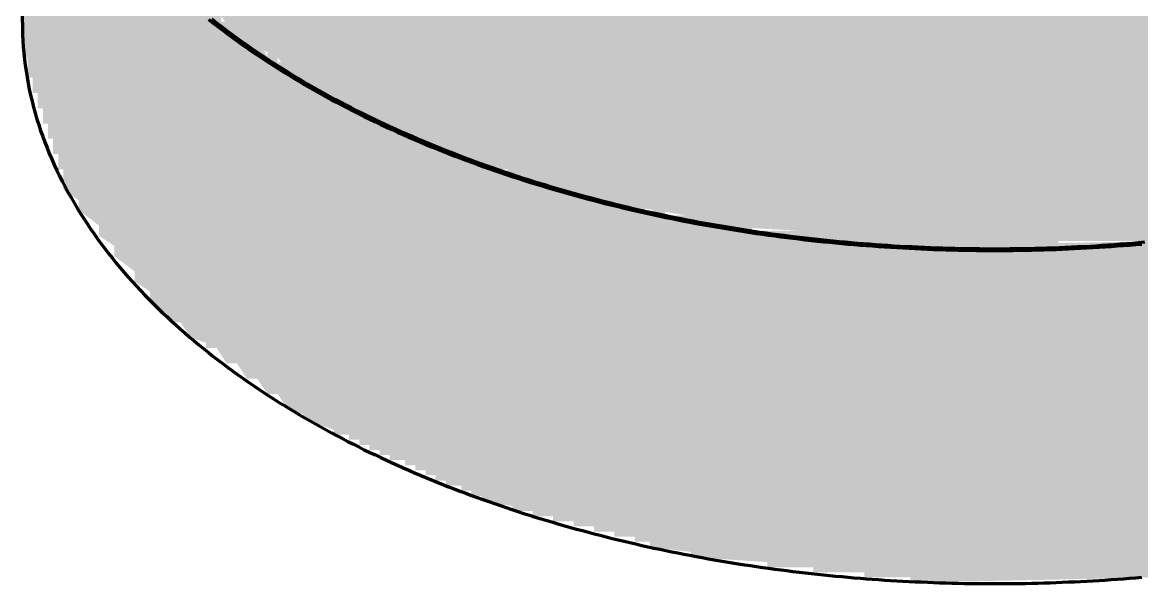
# Model space of a CAD drawing. Header units: millimetres. Extents: x 0 to 420, y 0 to 297.
# Drawn here: x 206.94 to 228.88, y 162 to 173 of the extents above; entities that cross this region are included whole.
import ezdxf

# ---------------------------------------------------------------- set-up
doc = ezdxf.new("R2010")
doc.units = ezdxf.units.MM
doc.layers.add('01-VISIBLE', color=7, linetype='CONTINUOUS', lineweight=70)
doc.layers.add('13-GRAFICA', color=30, linetype='CONTINUOUS', lineweight=18)

msp = doc.modelspace()

# ---------------------------------------------------------------- hatches: boundary and pattern name
at = {"layer": '13-GRAFICA', "true_color": 0xc4c8ce}
h = msp.add_hatch(color=7, dxfattribs=at)
h.dxf.hatch_style = 1
h.paths.add_polyline_path([(229.342, 184.217), (229.342, 184.317), (229.942, 184.317), (229.942, 184.417), (230.542, 184.417), (230.542, 184.517), (231.142, 184.517), (231.142, 184.617), (231.742, 184.617), (231.742, 184.717), (232.342, 184.717), (232.342, 184.817), (233.442, 184.917), (233.442, 185.017), (233.742, 185.017), (233.742, 185.117), (234.042, 185.117), (234.042, 185.217), (234.342, 185.217), (234.342, 185.317), (234.642, 185.317), (234.642, 185.417), (234.942, 185.417), (234.942, 185.517), (235.342, 185.517), (235.342, 185.617), (235.642, 185.617), (235.642, 185.717), (235.942, 185.717), (235.942, 185.817), (236.242, 185.817), (236.242, 185.917), (237.142, 186.117), (237.142, 186.217), (237.342, 186.217), (237.342, 186.317), (237.542, 186.317), (237.542, 186.417), (237.742, 186.417), (237.742, 186.517), (238.342, 186.717), (238.442, 186.917), (238.642, 186.917), (238.642, 187.017), (238.842, 187.017), (238.842, 187.117), (239.042, 187.117), (239.042, 187.217), (239.242, 187.217), (239.242, 187.317), (239.842, 187.517), (239.942, 187.717), (240.542, 187.917), (240.542, 188.017), (240.642, 188.017), (240.942, 188.417), (241.142, 188.417), (241.642, 189.017), (241.842, 189.017), (242.342, 189.617), (242.542, 189.617), (242.542, 189.717), (242.942, 190.017), (242.942, 212.917), (243.042, 212.917), (243.142, 213.217), (243.542, 213.517), (243.542, 213.717), (243.942, 214.017), (243.942, 214.217), (244.342, 214.517), (244.342, 214.717), (244.442, 214.717), (244.442, 214.917), (244.542, 214.917), (244.542, 215.217), (244.642, 215.217), (244.642, 215.517), (244.742, 215.517), (244.742, 215.817), (244.842, 215.817), (244.842, 216.117), (244.942, 216.117), (244.942, 177.017), (244.842, 177.017), (244.842, 178.517), (244.742, 178.517), (244.742, 177.617), (244.642, 177.617), (244.642, 177.317), (244.442, 177.217), (244.442, 177.017), (244.342, 177.017), (244.342, 176.817), (244.242, 176.817), (244.042, 176.217), (243.842, 176.117), (243.842, 175.917), (243.742, 175.917), (243.742, 175.717), (243.642, 175.717), (243.442, 175.117), (243.342, 175.117), (241.842, 173.517), (241.642, 173.517), (241.642, 173.417), (241.542, 173.417), (240.942, 172.717), (240.742, 172.717), (240.642, 172.517), (240.442, 172.517), (240.442, 172.417), (240.242, 172.417), (240.142, 172.217), (239.542, 172.017), (239.442, 171.817), (238.842, 171.617), (238.742, 171.417), (238.142, 171.217), (238.042, 171.017), (237.842, 171.017), (237.842, 170.917), (237.642, 170.917), (237.642, 170.817), (237.342, 170.817), (237.342, 170.717), (237.042, 170.717), (237.042, 170.617), (236.742, 170.617), (236.742, 170.517), (236.442, 170.517), (236.442, 170.417), (236.242, 170.417), (236.242, 170.317), (235.942, 170.317), (235.942, 170.217), (235.642, 170.217), (235.642, 170.117), (235.342, 170.117), (235.342, 170.017), (235.042, 170.017), (235.042, 169.917), (234.142, 169.717), (234.142, 169.617), (233.942, 169.617), (233.942, 169.517), (233.442, 169.517), (233.442, 169.417), (232.942, 169.417), (232.942, 169.317), (232.342, 169.317), (232.342, 169.217), (231.742, 169.217), (231.742, 169.117), (230.642, 169.017), (230.642, 168.917), (229.542, 168.817), (229.542, 168.717), (228.442, 168.717), (228.442, 176.617), (228.442, 183.217), (228.442, 184.2)])
h = msp.add_hatch(color=7, dxfattribs=at)
h.dxf.hatch_style = 1
h.paths.add_polyline_path([(216.842, 185.5), (216.842, 184.517), (216.842, 177.917), (216.842, 170.017), (216.442, 170.017), (216.442, 170.117), (216.142, 170.117), (216.142, 170.217), (216.142, 177.717), (216.142, 185.217), (216.142, 185.617)])
h = msp.add_hatch(color=7, dxfattribs=at)
h.dxf.hatch_style = 1
h.paths.add_polyline_path([(215.942, 170.217), (215.942, 170.317), (215.642, 170.317), (215.642, 170.417), (215.442, 170.417), (215.442, 170.517), (215.242, 170.517), (215.242, 170.617), (215.042, 170.617), (215.042, 170.717), (214.842, 170.717), (214.842, 170.817), (214.542, 170.817), (214.542, 170.917), (214.342, 170.917), (214.342, 171.017), (214.142, 171.017), (214.142, 171.117), (213.942, 171.117), (213.942, 171.217), (213.642, 171.217), (213.642, 171.317), (213.442, 171.317), (213.442, 171.417), (213.242, 171.417), (213.242, 171.517), (213.042, 171.517), (213.042, 171.617), (212.842, 171.617), (212.842, 171.717), (212.542, 171.717), (212.542, 171.817), (212.442, 171.817), (212.342, 172.017), (212.142, 172.017), (211.942, 172.317), (211.742, 172.317), (211.742, 172.417), (211.442, 172.517), (211.242, 172.817), (211.042, 172.817), (210.842, 173.117), (210.642, 173.117), (210.442, 173.417), (210.242, 173.417), (210.042, 173.717), (209.842, 173.717), (209.842, 173.817), (209.642, 173.95), (209.642, 181.417), (209.742, 181.417), (209.942, 181.117), (210.142, 181.117), (210.542, 180.617), (210.742, 180.617), (211.042, 180.217), (211.242, 180.217), (211.442, 179.917), (211.642, 179.917), (211.642, 179.817), (211.842, 179.817), (211.942, 179.617), (212.542, 179.417), (212.642, 179.217), (213.042, 179.117), (213.142, 178.917), (213.342, 178.917), (213.342, 178.817), (213.542, 178.817), (213.542, 178.717), (213.742, 178.717), (213.742, 178.617), (213.942, 178.617), (213.942, 178.517), (214.242, 178.517), (214.242, 178.417), (214.442, 178.417), (214.442, 178.317), (214.742, 178.317), (214.742, 178.217), (214.942, 178.217), (214.942, 178.117), (215.142, 178.117), (215.142, 178.017), (215.442, 178.017), (215.442, 177.917), (215.642, 177.917), (215.642, 177.817), (216.142, 177.717), (216.142, 170.217)])
at = {"layer": '13-GRAFICA', "true_color": 0xffd200}
h = msp.add_hatch(color=7, dxfattribs=at)
h.dxf.hatch_style = 1
h.paths.add_polyline_path([(206.942, 172.317), (206.942, 179.017), (207.042, 179.017), (207.042, 179.917), (207.142, 179.917), (207.142, 178.417), (207.242, 178.417), (207.342, 177.617), (207.442, 177.617), (207.442, 177.417), (207.542, 177.417), (207.542, 177.117), (207.642, 177.117), (207.842, 176.217), (208.142, 176.017), (208.142, 175.817), (208.442, 175.617), (208.442, 175.417), (208.842, 175.117), (208.842, 174.917), (209.142, 174.717), (209.142, 174.517), (209.542, 174.217), (209.542, 174.017), (209.642, 174.017), (209.842, 173.717), (210.042, 173.717), (210.242, 173.417), (210.442, 173.417), (210.642, 173.117), (210.842, 173.117), (210.842, 173.017), (210.942, 173.017), (211.042, 172.817), (211.242, 172.817), (211.442, 172.517), (211.642, 172.517), (211.742, 172.317), (211.942, 172.317), (211.942, 172.217), (212.042, 172.217), (212.142, 172.017), (212.342, 172.017), (212.542, 171.717), (212.842, 171.717), (212.842, 171.617), (213.042, 171.617), (213.042, 171.517), (213.242, 171.517), (213.242, 171.417), (213.442, 171.417), (213.442, 171.317), (213.642, 171.317), (213.642, 171.217), (213.942, 171.217), (213.942, 171.117), (214.142, 171.117), (214.142, 171.017), (214.342, 171.017), (214.342, 170.917), (214.542, 170.917), (214.542, 170.817), (214.842, 170.817), (214.842, 170.717), (215.042, 170.717), (215.042, 170.617), (215.242, 170.617), (215.242, 170.517), (215.442, 170.517), (215.442, 170.417), (215.642, 170.417), (215.642, 170.317), (215.942, 170.317), (215.942, 170.217), (216.142, 170.217), (216.142, 170.117), (216.842, 170.017), (216.842, 169.917), (217.242, 169.917), (217.242, 169.817), (217.642, 169.817), (217.642, 169.717), (218.042, 169.717), (218.042, 169.617), (218.442, 169.617), (218.442, 169.517), (218.742, 169.517), (218.742, 169.417), (219.142, 169.417), (219.142, 169.317), (219.542, 169.317), (219.542, 169.217), (219.942, 169.217), (219.942, 169.117), (220.342, 169.117), (220.342, 169.017), (221.242, 169.017), (221.242, 168.917), (222.142, 168.917), (222.142, 168.817), (223.142, 168.817), (223.142, 168.717), (224.042, 168.717), (224.042, 168.617), (229.542, 168.717), (229.542, 168.817), (230.142, 168.817), (230.142, 168.917), (230.642, 168.917), (230.642, 169.017), (231.242, 169.017), (231.242, 169.117), (231.742, 169.117), (231.742, 169.217), (232.342, 169.217), (232.342, 169.317), (232.942, 169.317), (232.942, 169.417), (233.942, 169.517), (233.942, 169.617), (234.142, 169.617), (234.142, 169.717), (234.442, 169.717), (234.442, 169.817), (234.742, 169.817), (234.742, 169.917), (235.042, 169.917), (235.042, 170.017), (235.342, 170.017), (235.342, 170.117), (236.242, 170.317), (236.242, 170.417), (236.442, 170.417), (236.442, 170.517), (236.742, 170.517), (236.742, 170.617), (237.042, 170.617), (237.042, 170.717), (237.342, 170.717), (237.342, 170.817), (237.642, 170.817), (237.642, 170.917), (238.042, 171.017), (238.142, 171.217), (238.742, 171.417), (238.842, 171.617), (239.442, 171.817), (239.542, 172.017), (239.742, 172.017), (239.742, 172.117), (240.142, 172.217), (240.242, 172.417), (240.642, 172.517), (240.742, 172.717), (240.942, 172.717), (241.642, 173.517), (241.842, 173.517), (241.842, 173.617), (243.442, 175.117), (243.442, 175.317), (243.542, 175.317), (243.542, 175.517), (243.642, 175.517), (243.842, 176.117), (244.042, 176.217), (244.042, 176.417), (244.142, 176.417), (244.142, 176.617), (244.242, 176.617), (244.442, 177.217), (244.642, 177.317), (244.642, 177.617), (244.742, 177.617), (244.742, 178.517), (244.842, 178.517), (244.842, 177.017), (244.942, 177.017), (244.942, 180.317), (245.042, 180.317), (245.042, 173.317), (244.942, 173.317), (244.942, 172.417), (244.842, 172.417), (244.842, 171.417), (244.742, 171.417), (244.742, 170.917), (244.642, 170.917), (244.442, 170.317), (244.242, 170.217), (244.242, 170.017), (244.142, 170.017), (244.142, 169.817), (244.042, 169.817), (244.042, 169.617), (243.942, 169.617), (243.742, 169.017), (243.542, 168.917), (243.442, 168.517), (243.342, 168.517), (241.942, 167.017), (241.742, 167.017), (240.942, 166.117), (240.742, 166.117), (240.742, 166.017), (240.542, 166.017), (240.442, 165.817), (239.842, 165.617), (239.742, 165.417), (239.142, 165.217), (239.042, 165.017), (238.842, 165.017), (238.842, 164.917), (238.642, 164.917), (238.542, 164.717), (237.942, 164.517), (237.842, 164.317), (237.542, 164.317), (237.542, 164.217), (236.942, 164.117), (236.942, 164.017), (236.742, 164.017), (236.742, 163.917), (236.442, 163.917), (236.442, 163.817), (236.142, 163.817), (236.142, 163.717), (235.842, 163.717), (235.842, 163.617), (235.542, 163.617), (235.542, 163.517), (234.642, 163.317), (234.642, 163.217), (234.142, 163.117), (234.142, 163.017), (233.842, 163.017), (233.842, 162.917), (233.242, 162.917), (233.242, 162.817), (232.142, 162.717), (232.142, 162.617), (231.042, 162.517), (231.042, 162.417), (230.442, 162.417), (230.442, 162.317), (229.942, 162.317), (229.942, 162.217), (229.242, 162.217), (229.242, 162.117), (224.342, 162.017), (224.342, 162.117), (223.442, 162.117), (223.442, 162.217), (222.442, 162.217), (222.442, 162.317), (221.542, 162.317), (221.542, 162.417), (220.042, 162.517), (220.042, 162.617), (219.242, 162.717), (219.242, 162.817), (218.942, 162.817), (218.942, 162.917), (218.542, 162.917), (218.542, 163.017), (218.142, 163.017), (218.142, 163.117), (217.742, 163.117), (217.742, 163.217), (217.342, 163.217), (217.342, 163.317), (216.942, 163.317), (216.942, 163.417), (216.542, 163.417), (216.542, 163.517), (215.942, 163.617), (215.942, 163.717), (215.742, 163.717), (215.742, 163.817), (215.542, 163.817), (215.542, 163.917), (215.242, 163.917), (215.242, 164.017), (215.042, 164.017), (215.042, 164.117), (214.842, 164.117), (214.842, 164.217), (214.642, 164.217), (214.642, 164.317), (214.442, 164.317), (214.442, 164.417), (214.142, 164.417), (214.142, 164.517), (213.942, 164.517), (213.942, 164.617), (213.742, 164.617), (213.742, 164.717), (213.542, 164.717), (213.542, 164.817), (213.342, 164.817), (213.342, 164.917), (213.042, 164.917), (213.042, 165.017), (212.442, 165.217), (212.442, 165.317), (212.142, 165.417), (211.942, 165.717), (211.742, 165.717), (211.542, 166.017), (211.342, 166.017), (211.142, 166.317), (210.942, 166.317), (210.742, 166.617), (210.542, 166.617), (210.542, 166.717), (210.242, 166.817), (210.042, 167.117), (209.842, 167.117), (209.842, 167.217), (209.442, 167.517), (209.442, 167.717), (209.142, 167.917), (209.142, 168.117), (208.742, 168.417), (208.742, 168.617), (208.442, 168.817), (208.442, 169.017), (208.042, 169.317), (208.042, 169.517), (207.742, 169.717), (207.742, 170.117), (207.642, 170.117), (207.642, 170.417), (207.542, 170.417), (207.542, 170.717), (207.442, 170.717), (207.442, 171.017), (207.342, 171.017), (207.342, 171.317), (207.242, 171.317), (207.242, 171.617), (207.142, 171.617), (207.142, 171.917), (207.042, 171.917), (207.042, 172.317)])
at = {"layer": '13-GRAFICA', "true_color": 0xc4c8ce}
h = msp.add_hatch(color=7, dxfattribs=at)
h.dxf.hatch_style = 1
h.paths.add_polyline_path([(227.242, 168.717), (227.242, 168.617), (224.042, 168.617), (224.042, 168.717), (223.142, 168.717), (223.142, 168.817), (222.142, 168.817), (222.142, 168.917), (220.342, 169.017), (220.342, 169.117), (219.942, 169.117), (219.942, 169.217), (218.742, 169.417), (218.742, 169.517), (218.442, 169.517), (218.442, 169.617), (218.042, 169.617), (218.042, 169.717), (217.642, 169.717), (217.642, 169.817), (217.242, 169.817), (217.242, 169.917), (216.842, 169.917), (216.842, 170.017), (216.842, 177.917), (217.442, 177.817), (217.442, 177.717), (218.342, 177.617), (218.342, 177.517), (218.742, 177.517), (218.742, 177.417), (219.142, 177.417), (219.142, 177.317), (219.542, 177.317), (219.542, 177.217), (219.942, 177.217), (219.942, 177.117), (220.342, 177.117), (220.342, 177.017), (221.142, 177.017), (221.142, 176.917), (222.042, 176.917), (222.042, 176.817), (222.942, 176.817), (222.942, 176.717), (223.942, 176.717), (223.942, 176.617), (228.442, 176.617), (228.442, 168.717)])

# ---------------------------------------------------------------- linework, layer by layer
at = {"layer": '01-VISIBLE'}
msp.add_line((206.94, 173), (206.94, 179.532), dxfattribs=at)
for points in [[(206.94, 173), (206.941, 172.88), (206.945, 172.76), (206.95, 172.64), (206.958, 172.52), (206.968, 172.4), (206.981, 172.281), (206.995, 172.161), (207.012, 172.042), (207.031, 171.924), (207.053, 171.805), (207.076, 171.688), (207.102, 171.57), (207.129, 171.453), (207.159, 171.337), (207.191, 171.221), (207.225, 171.105), (207.261, 170.991), (207.298, 170.877), (207.338, 170.763), (207.38, 170.65), (207.423, 170.538), (207.468, 170.427), (207.516, 170.317), (207.564, 170.207), (207.615, 170.098), (207.667, 169.989), (207.721, 169.882), (207.777, 169.775), (207.834, 169.67), (207.893, 169.565), (207.953, 169.461), (208.015, 169.358), (208.078, 169.255), (208.142, 169.154), (208.208, 169.054), (208.275, 168.954), (208.344, 168.855), (208.414, 168.757), (208.485, 168.66), (208.557, 168.564), (208.631, 168.469), (208.705, 168.375), (208.781, 168.282), (208.858, 168.189), (208.936, 168.098), (209.015, 168.007), (209.095, 167.918), (209.176, 167.829), (209.258, 167.741), (209.341, 167.654), (209.425, 167.568), (209.509, 167.483), (209.595, 167.398), (209.681, 167.315), (209.768, 167.232), (209.857, 167.15), (209.945, 167.069), (210.035, 166.989), (210.125, 166.91), (210.216, 166.831), (210.308, 166.754), (210.401, 166.677), (210.494, 166.601), (210.588, 166.526), (210.682, 166.452), (210.777, 166.378), (210.873, 166.306), (210.969, 166.234), (211.066, 166.163), (211.164, 166.092), (211.262, 166.023), (211.36, 165.954), (211.459, 165.886), (211.559, 165.818), (211.659, 165.752), (211.76, 165.686), (211.861, 165.621), (211.962, 165.557), (212.064, 165.493), (212.167, 165.43), (212.269, 165.368), (212.373, 165.307), (212.476, 165.246), (212.58, 165.186), (212.685, 165.126), (212.79, 165.068), (212.895, 165.01), (213.001, 164.952), (213.107, 164.896), (213.213, 164.84), (213.32, 164.784), (213.427, 164.73), (213.534, 164.676), (213.642, 164.622), (213.75, 164.57), (213.858, 164.518), (213.967, 164.466), (214.076, 164.415), (214.185, 164.365), (214.295, 164.316), (214.404, 164.267), (214.514, 164.218), (214.625, 164.171), (214.735, 164.124), (214.846, 164.077), (214.957, 164.031), (215.069, 163.986), (215.18, 163.941), (215.292, 163.897), (215.404, 163.853), (215.516, 163.81), (215.629, 163.768), (215.741, 163.726), (215.854, 163.685), (215.967, 163.644), (216.08, 163.604), (216.194, 163.564), (216.308, 163.525), (216.421, 163.487), (216.535, 163.449), (216.65, 163.411), (216.764, 163.374), (216.879, 163.338), (216.993, 163.302), (217.108, 163.267), (217.223, 163.232), (217.339, 163.198), (217.454, 163.164), (217.569, 163.131), (217.685, 163.098), (217.801, 163.066), (217.917, 163.035), (218.033, 163.003), (218.149, 162.973), (218.266, 162.943), (218.382, 162.913), (218.499, 162.884), (218.615, 162.856), (218.732, 162.827), (218.849, 162.8), (218.966, 162.773), (219.084, 162.746), (219.201, 162.72), (219.318, 162.694), (219.436, 162.669), (219.553, 162.645), (219.671, 162.62), (219.789, 162.597), (219.907, 162.573), (220.025, 162.551), (220.143, 162.528), (220.261, 162.507), (220.38, 162.485), (220.498, 162.464), (220.616, 162.444), (220.735, 162.424), (220.854, 162.405), (220.972, 162.386), (221.091, 162.367), (221.21, 162.349), (221.329, 162.332), (221.448, 162.314), (221.567, 162.298), (221.686, 162.282), (221.805, 162.266), (221.924, 162.251), (222.043, 162.236), (222.163, 162.221), (222.282, 162.207), (222.402, 162.194), (222.521, 162.181), (222.641, 162.168), (222.76, 162.156), (222.88, 162.144), (222.999, 162.133), (223.119, 162.122), (223.239, 162.112), (223.359, 162.102), (223.478, 162.093), (223.598, 162.084), (223.718, 162.075), (223.838, 162.067), (223.958, 162.059), (224.078, 162.052), (224.198, 162.045), (224.318, 162.039), (224.438, 162.033), (224.558, 162.028), (224.678, 162.023), (224.798, 162.018), (224.918, 162.014), (225.039, 162.01), (225.159, 162.007), (225.279, 162.004), (225.399, 162.001), (225.519, 162), (225.639, 161.998), (225.76, 161.997), (225.88, 161.996), (226, 161.996), (226.12, 161.996), (226.24, 161.997), (226.361, 161.998), (226.481, 162), (226.601, 162.001), (226.721, 162.004), (226.841, 162.007), (226.961, 162.01), (227.082, 162.014), (227.202, 162.018), (227.322, 162.023), (227.442, 162.028), (227.562, 162.033), (227.682, 162.039), (227.802, 162.045), (227.922, 162.052), (228.042, 162.059), (228.162, 162.067), (228.282, 162.075), (228.402, 162.084), (228.522, 162.093), (228.641, 162.102), (228.761, 162.112), (228.881, 162.122)], [(210.588, 173.058), (210.682, 172.984), (210.777, 172.91), (210.873, 172.838), (210.969, 172.766), (211.066, 172.694), (211.164, 172.624), (211.262, 172.555), (211.36, 172.486), (211.459, 172.418), (211.559, 172.35), (211.659, 172.284), (211.76, 172.218), (211.861, 172.153), (211.962, 172.089), (212.064, 172.025), (212.167, 171.962), (212.269, 171.9), (212.373, 171.839), (212.476, 171.778), (212.58, 171.718), (212.685, 171.658), (212.79, 171.6), (212.895, 171.542), (213.001, 171.484), (213.107, 171.428), (213.213, 171.372), (213.32, 171.316), (213.427, 171.262), (213.534, 171.208), (213.642, 171.154), (213.75, 171.102), (213.858, 171.05), (213.967, 170.998), (214.076, 170.947), (214.185, 170.897), (214.295, 170.848), (214.404, 170.799), (214.514, 170.75), (214.625, 170.703), (214.735, 170.656), (214.846, 170.609), (214.957, 170.563), (215.069, 170.518), (215.18, 170.473), (215.292, 170.429), (215.404, 170.385), (215.516, 170.342), (215.629, 170.3), (215.741, 170.258), (215.854, 170.217), (215.967, 170.176), (216.08, 170.136), (216.194, 170.096), (216.308, 170.057), (216.421, 170.019), (216.535, 169.981), (216.65, 169.943), (216.764, 169.906), (216.879, 169.87), (216.993, 169.834), (217.108, 169.799), (217.223, 169.764), (217.339, 169.73), (217.454, 169.696), (217.569, 169.663), (217.685, 169.63), (217.801, 169.598), (217.917, 169.567), (218.033, 169.535), (218.149, 169.505), (218.266, 169.475), (218.382, 169.445), (218.499, 169.416), (218.615, 169.387), (218.732, 169.359), (218.849, 169.332), (218.966, 169.305), (219.084, 169.278), (219.201, 169.252), (219.318, 169.226), (219.436, 169.201), (219.553, 169.177), (219.671, 169.152), (219.789, 169.129), (219.907, 169.105), (220.025, 169.083), (220.143, 169.06), (220.261, 169.039), (220.38, 169.017), (220.498, 168.996), (220.616, 168.976), (220.735, 168.956), (220.854, 168.937), (220.972, 168.918), (221.091, 168.899), (221.21, 168.881), (221.329, 168.864), (221.448, 168.846), (221.567, 168.83), (221.686, 168.814), (221.805, 168.798), (221.924, 168.783), (222.043, 168.768), (222.163, 168.753), (222.282, 168.739), (222.402, 168.726), (222.521, 168.713), (222.641, 168.7), (222.76, 168.688), (222.88, 168.676), (222.999, 168.665), (223.119, 168.654), (223.239, 168.644), (223.359, 168.634), (223.478, 168.625), (223.598, 168.616), (223.718, 168.607), (223.838, 168.599), (223.958, 168.591), (224.078, 168.584), (224.198, 168.577), (224.318, 168.571), (224.438, 168.565), (224.558, 168.56), (224.678, 168.554), (224.798, 168.55), (224.918, 168.546), (225.039, 168.542), (225.159, 168.539), (225.279, 168.536), (225.399, 168.533), (225.519, 168.531), (225.639, 168.53), (225.76, 168.529), (225.88, 168.528), (226, 168.528), (226.12, 168.528), (226.24, 168.529), (226.361, 168.53), (226.481, 168.531), (226.601, 168.533), (226.721, 168.536), (226.841, 168.539), (226.961, 168.542), (227.082, 168.546), (227.202, 168.55), (227.322, 168.554), (227.442, 168.56), (227.562, 168.565), (227.682, 168.571), (227.802, 168.577), (227.922, 168.584), (228.042, 168.591), (228.162, 168.599), (228.282, 168.607), (228.402, 168.616), (228.522, 168.625), (228.641, 168.634), (228.761, 168.644), (228.881, 168.654)], [(210.651, 173.067), (210.746, 172.992), (210.841, 172.919), (210.937, 172.847), (211.033, 172.775), (211.13, 172.704), (211.227, 172.634), (211.326, 172.564), (211.424, 172.496), (211.523, 172.428), (211.623, 172.361), (211.723, 172.294), (211.824, 172.229), (211.925, 172.164), (212.026, 172.1), (212.128, 172.036), (212.231, 171.974), (212.333, 171.912), (212.437, 171.85), (212.541, 171.79), (212.645, 171.73), (212.749, 171.671), (212.854, 171.612), (212.959, 171.554), (213.065, 171.497), (213.171, 171.441), (213.277, 171.385), (213.384, 171.33), (213.491, 171.275), (213.599, 171.222), (213.706, 171.168), (213.814, 171.116), (213.923, 171.064), (214.031, 171.013), (214.14, 170.962), (214.249, 170.912), (214.359, 170.863), (214.469, 170.814), (214.579, 170.766), (214.689, 170.718), (214.8, 170.671), (214.91, 170.625), (215.021, 170.579), (215.133, 170.534), (215.244, 170.49), (215.356, 170.446), (215.468, 170.402), (215.58, 170.359), (215.693, 170.317), (215.805, 170.275), (215.918, 170.234), (216.031, 170.194), (216.145, 170.154), (216.258, 170.114), (216.372, 170.075), (216.485, 170.037), (216.599, 169.999), (216.714, 169.962), (216.828, 169.925), (216.943, 169.889), (217.057, 169.854), (217.172, 169.819), (217.287, 169.784), (217.402, 169.75), (217.518, 169.716), (217.633, 169.683), (217.749, 169.651), (217.865, 169.619), (217.981, 169.588), (218.097, 169.557), (218.213, 169.526), (218.329, 169.496), (218.446, 169.467), (218.562, 169.438), (218.679, 169.41), (218.796, 169.382), (218.913, 169.354), (219.03, 169.327), (219.147, 169.301), (219.264, 169.275), (219.382, 169.25), (219.499, 169.225), (219.617, 169.2), (219.734, 169.176), (219.852, 169.153), (219.97, 169.13), (220.088, 169.107), (220.206, 169.085), (220.324, 169.064), (220.442, 169.042), (220.561, 169.022), (220.679, 169.002), (220.798, 168.982), (220.916, 168.963), (221.035, 168.944), (221.154, 168.925), (221.272, 168.908), (221.391, 168.89), (221.51, 168.873), (221.629, 168.857), (221.748, 168.841), (221.867, 168.825), (221.986, 168.81), (222.106, 168.796), (222.225, 168.781), (222.344, 168.768), (222.464, 168.754), (222.583, 168.741), (222.703, 168.729), (222.822, 168.717), (222.942, 168.706), (223.061, 168.695), (223.181, 168.684), (223.301, 168.674), (223.42, 168.664), (223.54, 168.655), (223.66, 168.646), (223.78, 168.638), (223.899, 168.63), (224.019, 168.622), (224.139, 168.615), (224.259, 168.609), (224.379, 168.603), (224.499, 168.597), (224.619, 168.592), (224.739, 168.587), (224.859, 168.582), (224.979, 168.578), (225.099, 168.575), (225.219, 168.572), (225.339, 168.569), (225.46, 168.567), (225.58, 168.565), (225.7, 168.564), (225.82, 168.563), (225.94, 168.563), (226.06, 168.563), (226.18, 168.563), (226.3, 168.564), (226.42, 168.565), (226.54, 168.567), (226.661, 168.569), (226.781, 168.572), (226.901, 168.575), (227.021, 168.578), (227.141, 168.582), (227.261, 168.587), (227.381, 168.592), (227.501, 168.597), (227.621, 168.603), (227.741, 168.609), (227.861, 168.615), (227.981, 168.622), (228.101, 168.63), (228.22, 168.638), (228.34, 168.646), (228.46, 168.655), (228.58, 168.664), (228.699, 168.674), (228.819, 168.684), (228.939, 168.695)]]:
    msp.add_lwpolyline(points, dxfattribs=at)

doc.saveas('drawing.dxf')
